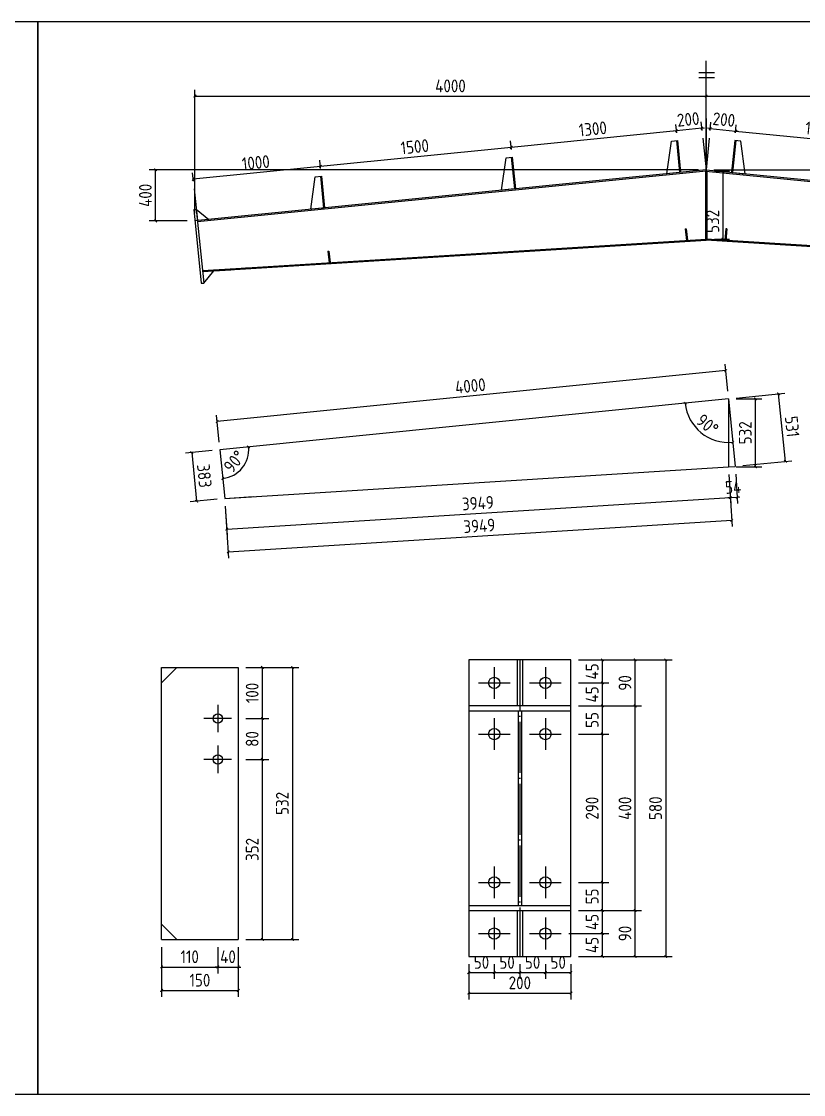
# Model space of a CAD drawing. Extents: x 810015 to 1451442, y -271755 to 145013.
# Drawn here: x 942151 to 972752, y -171646 to -129680 of the extents above; entities that cross this region are included whole.
import ezdxf

# ---------------------------------------------------------------- set-up
doc = ezdxf.new("R2010")
doc.units = 0
doc.header["$LTSCALE"] = 1000
doc.header["$MEASUREMENT"] = 0
doc.linetypes.add('DOTE', pattern=[2.42, 2, -0.2, 0.02, -0.2])
doc.styles.get("Standard").update_dxf_attribs({"font": 'gbenor.shx', "bigfont": 'gbcbig.shx'})
doc.dimstyles.get("Standard").update_dxf_attribs({"dimscale": 100, "dimtxt": 2.5, "dimasz": 1, "dimexe": 2.5, "dimexo": 3, "dimgap": 1.5, "dimtad": 1, "dimdec": 0, "dimzin": 0, "dimdsep": 46, "dimtxsty": 'Standard', "dimblk": 'ARCHTICK', "dimcen": 0.09, "dimadec": 0, "dimazin": 0, "dimtfac": 1, "dimtdec": 0, "dimtix": 1, "dimtmove": 2, "dimatfit": 3, "dimfxl": 1, "dimtolj": 1, "dimtzin": 0, "dimarcsym": 0})

# ---------------------------------------------------------------- blocks, each defined once
blk = doc.blocks.new('_ArchTick')
at = {"color": 0, "linetype": 'ByBlock', "const_width": 0.4}
blk.add_lwpolyline([(-0.5, -0.5), (0.5, 0.5)], dxfattribs=at)
blk = doc.blocks.new('*D894')
at = {"color": 0, "lineweight": -2}
for p, q in [((959651, -166548), (959651, -167127)), ((960651, -166548), (960651, -167127)), ((959651, -166877), (960651, -166877))]:
    blk.add_line(p, q, dxfattribs=at)
at = {"layer": 'Defpoints', "color": 0}
for p in [(959651, -166248), (960651, -166248), (960651, -166877)]:
    blk.add_point(p, dxfattribs=at)
at = {"color": 0, "lineweight": -2, "xscale": 100, "yscale": 100, "zscale": 100, "rotation": 180}
blk.add_blockref('_ArchTick', (959651, -166877), dxfattribs=at)
at = {"color": 0, "lineweight": -2, "xscale": 100, "yscale": 100, "zscale": 100}
blk.add_blockref('_ArchTick', (960651, -166877), dxfattribs=at)
at = {"color": 0, "insert": (960151, -166477), "char_height": 500, "attachment_point": 5}
blk.add_mtext('\\A1;50', dxfattribs=at)
blk = doc.blocks.new('*D895')
at = {"color": 0, "lineweight": -2}
for p, q in [((960651, -166548), (960651, -167127)), ((961651, -166548), (961651, -167127)), ((960651, -166877), (961651, -166877))]:
    blk.add_line(p, q, dxfattribs=at)
at = {"layer": 'Defpoints', "color": 0}
for p in [(960651, -166248), (961651, -166248), (961651, -166877)]:
    blk.add_point(p, dxfattribs=at)
at = {"color": 0, "lineweight": -2, "xscale": 100, "yscale": 100, "zscale": 100, "rotation": 180}
blk.add_blockref('_ArchTick', (960651, -166877), dxfattribs=at)
at = {"color": 0, "lineweight": -2, "xscale": 100, "yscale": 100, "zscale": 100}
blk.add_blockref('_ArchTick', (961651, -166877), dxfattribs=at)
at = {"color": 0, "insert": (961151, -166477), "char_height": 500, "attachment_point": 5}
blk.add_mtext('\\A1;50', dxfattribs=at)
blk = doc.blocks.new('*D896')
at = {"color": 0, "lineweight": -2}
for p, q in [((961651, -166548), (961651, -167127)), ((962651, -166548), (962651, -167127)), ((961651, -166877), (962651, -166877))]:
    blk.add_line(p, q, dxfattribs=at)
at = {"layer": 'Defpoints', "color": 0}
for p in [(961651, -166248), (962651, -166248), (962651, -166877)]:
    blk.add_point(p, dxfattribs=at)
at = {"color": 0, "lineweight": -2, "xscale": 100, "yscale": 100, "zscale": 100, "rotation": 180}
blk.add_blockref('_ArchTick', (961651, -166877), dxfattribs=at)
at = {"color": 0, "lineweight": -2, "xscale": 100, "yscale": 100, "zscale": 100}
blk.add_blockref('_ArchTick', (962651, -166877), dxfattribs=at)
at = {"color": 0, "insert": (962151, -166477), "char_height": 500, "attachment_point": 5}
blk.add_mtext('\\A1;50', dxfattribs=at)
blk = doc.blocks.new('*D897')
at = {"color": 0, "lineweight": -2}
for p, q in [((962651, -166548), (962651, -167127)), ((963651, -166548), (963651, -167127)), ((962651, -166877), (963651, -166877))]:
    blk.add_line(p, q, dxfattribs=at)
at = {"layer": 'Defpoints', "color": 0}
for p in [(962651, -166248), (963651, -166248), (963651, -166877)]:
    blk.add_point(p, dxfattribs=at)
at = {"color": 0, "lineweight": -2, "xscale": 100, "yscale": 100, "zscale": 100, "rotation": 180}
blk.add_blockref('_ArchTick', (962651, -166877), dxfattribs=at)
at = {"color": 0, "lineweight": -2, "xscale": 100, "yscale": 100, "zscale": 100}
blk.add_blockref('_ArchTick', (963651, -166877), dxfattribs=at)
at = {"color": 0, "insert": (963151, -166477), "char_height": 500, "attachment_point": 5}
blk.add_mtext('\\A1;50', dxfattribs=at)
blk = doc.blocks.new('*D238')
at = {"color": 0, "lineweight": -2}
for p, q in [((959651, -166548), (959651, -167927)), ((963651, -166548), (963651, -167927)), ((959651, -167677), (963651, -167677))]:
    blk.add_line(p, q, dxfattribs=at)
at = {"layer": 'Defpoints', "color": 0}
for p in [(959651, -166248), (963651, -166248), (963651, -167677)]:
    blk.add_point(p, dxfattribs=at)
at = {"color": 0, "lineweight": -2, "xscale": 100, "yscale": 100, "zscale": 100, "rotation": 180}
blk.add_blockref('_ArchTick', (959651, -167677), dxfattribs=at)
at = {"color": 0, "lineweight": -2, "xscale": 100, "yscale": 100, "zscale": 100}
blk.add_blockref('_ArchTick', (963651, -167677), dxfattribs=at)
at = {"color": 0, "insert": (961651, -167277), "char_height": 500, "attachment_point": 5}
blk.add_mtext('\\A1;200', dxfattribs=at)
blk = doc.blocks.new('*D898')
at = {"color": 0, "lineweight": -2}
for p, q in [((963951, -164448), (965129, -164448)), ((964879, -165348), (964879, -164448)), ((963571, -165348), (965129, -165348))]:
    blk.add_line(p, q, dxfattribs=at)
at = {"layer": 'Defpoints', "color": 0}
for p in [(963651, -164448), (964879, -164448), (963271, -165348)]:
    blk.add_point(p, dxfattribs=at)
at = {"color": 0, "lineweight": -2, "xscale": 100, "yscale": 100, "zscale": 100}
for p, rotation in [((964879, -164448), 90), ((964879, -165348), 270)]:
    blk.add_blockref('_ArchTick', p, dxfattribs=dict(at, rotation=rotation))
at = {"color": 0, "insert": (964479, -164898), "char_height": 500, "attachment_point": 5, "rotation": 90}
blk.add_mtext('\\A1;45', dxfattribs=at)
blk = doc.blocks.new('*D899')
at = {"color": 0, "lineweight": -2}
for p, q in [((963951, -163348), (965129, -163348)), ((964879, -164448), (964879, -163348)), ((963951, -164448), (965129, -164448))]:
    blk.add_line(p, q, dxfattribs=at)
at = {"layer": 'Defpoints', "color": 0}
for p in [(963651, -163348), (964879, -163348), (963651, -164448)]:
    blk.add_point(p, dxfattribs=at)
at = {"color": 0, "lineweight": -2, "xscale": 100, "yscale": 100, "zscale": 100}
for p, rotation in [((964879, -163348), 90), ((964879, -164448), 270)]:
    blk.add_blockref('_ArchTick', p, dxfattribs=dict(at, rotation=rotation))
at = {"color": 0, "insert": (964479, -163898), "char_height": 500, "attachment_point": 5, "rotation": 90}
blk.add_mtext('\\A1;55', dxfattribs=at)
blk = doc.blocks.new('*D239')
at = {"color": 0, "lineweight": -2}
for p, q in [((963951, -157548), (965129, -157548)), ((964879, -163348), (964879, -157548)), ((963951, -163348), (965129, -163348))]:
    blk.add_line(p, q, dxfattribs=at)
at = {"layer": 'Defpoints', "color": 0}
for p in [(963651, -157548), (964879, -157548), (963651, -163348)]:
    blk.add_point(p, dxfattribs=at)
at = {"color": 0, "lineweight": -2, "xscale": 100, "yscale": 100, "zscale": 100}
for p, rotation in [((964879, -157548), 90), ((964879, -163348), 270)]:
    blk.add_blockref('_ArchTick', p, dxfattribs=dict(at, rotation=rotation))
at = {"color": 0, "insert": (964479, -160448), "char_height": 500, "attachment_point": 5, "rotation": 90}
blk.add_mtext('\\A1;290', dxfattribs=at)
blk = doc.blocks.new('*D900')
at = {"color": 0, "lineweight": -2}
for p, q in [((963951, -156448), (965129, -156448)), ((964879, -157548), (964879, -156448)), ((963951, -157548), (965129, -157548))]:
    blk.add_line(p, q, dxfattribs=at)
at = {"layer": 'Defpoints', "color": 0}
for p in [(963651, -156448), (964879, -156448), (963651, -157548)]:
    blk.add_point(p, dxfattribs=at)
at = {"color": 0, "lineweight": -2, "xscale": 100, "yscale": 100, "zscale": 100}
for p, rotation in [((964879, -156448), 90), ((964879, -157548), 270)]:
    blk.add_blockref('_ArchTick', p, dxfattribs=dict(at, rotation=rotation))
at = {"color": 0, "insert": (964479, -156998), "char_height": 500, "attachment_point": 5, "rotation": 90}
blk.add_mtext('\\A1;55', dxfattribs=at)
blk = doc.blocks.new('*D901')
at = {"color": 0, "lineweight": -2}
for p, q in [((963951, -155548), (965129, -155548)), ((964879, -156448), (964879, -155548)), ((963951, -156448), (965129, -156448))]:
    blk.add_line(p, q, dxfattribs=at)
at = {"layer": 'Defpoints', "color": 0}
for p in [(963651, -155548), (964879, -155548), (963651, -156448)]:
    blk.add_point(p, dxfattribs=at)
at = {"color": 0, "lineweight": -2, "xscale": 100, "yscale": 100, "zscale": 100}
for p, rotation in [((964879, -155548), 90), ((964879, -156448), 270)]:
    blk.add_blockref('_ArchTick', p, dxfattribs=dict(at, rotation=rotation))
at = {"color": 0, "insert": (964479, -155998), "char_height": 500, "attachment_point": 5, "rotation": 90}
blk.add_mtext('\\A1;45', dxfattribs=at)
blk = doc.blocks.new('*D902')
at = {"color": 0, "lineweight": -2}
for p, q in [((963951, -154648), (965129, -154648)), ((964879, -155548), (964879, -154648)), ((963951, -155548), (965129, -155548))]:
    blk.add_line(p, q, dxfattribs=at)
at = {"layer": 'Defpoints', "color": 0}
for p in [(963651, -154648), (964879, -154648), (963651, -155548)]:
    blk.add_point(p, dxfattribs=at)
at = {"color": 0, "lineweight": -2, "xscale": 100, "yscale": 100, "zscale": 100}
for p, rotation in [((964879, -154648), 90), ((964879, -155548), 270)]:
    blk.add_blockref('_ArchTick', p, dxfattribs=dict(at, rotation=rotation))
at = {"color": 0, "insert": (964479, -155098), "char_height": 500, "attachment_point": 5, "rotation": 90}
blk.add_mtext('\\A1;45', dxfattribs=at)
blk = doc.blocks.new('*D240')
at = {"color": 0, "lineweight": -2}
for p, q in [((963571, -165348), (965129, -165348)), ((964879, -166248), (964879, -165348)), ((963951, -166248), (965129, -166248))]:
    blk.add_line(p, q, dxfattribs=at)
at = {"layer": 'Defpoints', "color": 0}
for p in [(963271, -165348), (964879, -165348), (963651, -166248)]:
    blk.add_point(p, dxfattribs=at)
at = {"color": 0, "lineweight": -2, "xscale": 100, "yscale": 100, "zscale": 100}
for p, rotation in [((964879, -165348), 90), ((964879, -166248), 270)]:
    blk.add_blockref('_ArchTick', p, dxfattribs=dict(at, rotation=rotation))
at = {"color": 0, "insert": (964479, -165798), "char_height": 500, "attachment_point": 5, "rotation": 90}
blk.add_mtext('\\A1;45', dxfattribs=at)
blk = doc.blocks.new('*D241')
at = {"color": 0, "lineweight": -2}
for p, q in [((963951, -164448), (966415, -164448)), ((966165, -166248), (966165, -164448)), ((963951, -166248), (966415, -166248))]:
    blk.add_line(p, q, dxfattribs=at)
at = {"layer": 'Defpoints', "color": 0}
for p in [(963651, -164448), (966165, -164448), (963651, -166248)]:
    blk.add_point(p, dxfattribs=at)
at = {"color": 0, "lineweight": -2, "xscale": 100, "yscale": 100, "zscale": 100}
for p, rotation in [((966165, -164448), 90), ((966165, -166248), 270)]:
    blk.add_blockref('_ArchTick', p, dxfattribs=dict(at, rotation=rotation))
at = {"color": 0, "insert": (965765, -165348), "char_height": 500, "attachment_point": 5, "rotation": 90}
blk.add_mtext('\\A1;90', dxfattribs=at)
blk = doc.blocks.new('*D242')
at = {"color": 0, "lineweight": -2}
for p, q in [((963951, -156448), (966415, -156448)), ((966165, -164448), (966165, -156448)), ((963951, -164448), (966415, -164448))]:
    blk.add_line(p, q, dxfattribs=at)
at = {"layer": 'Defpoints', "color": 0}
for p in [(963651, -156448), (966165, -156448), (963651, -164448)]:
    blk.add_point(p, dxfattribs=at)
at = {"color": 0, "lineweight": -2, "xscale": 100, "yscale": 100, "zscale": 100}
for p, rotation in [((966165, -156448), 90), ((966165, -164448), 270)]:
    blk.add_blockref('_ArchTick', p, dxfattribs=dict(at, rotation=rotation))
at = {"color": 0, "insert": (965765, -160448), "char_height": 500, "attachment_point": 5, "rotation": 90}
blk.add_mtext('\\A1;400', dxfattribs=at)
blk = doc.blocks.new('*D243')
at = {"color": 0, "lineweight": -2}
for p, q in [((963951, -154648), (966415, -154648)), ((966165, -156448), (966165, -154648)), ((963951, -156448), (966415, -156448))]:
    blk.add_line(p, q, dxfattribs=at)
at = {"layer": 'Defpoints', "color": 0}
for p in [(963651, -154648), (966165, -154648), (963651, -156448)]:
    blk.add_point(p, dxfattribs=at)
at = {"color": 0, "lineweight": -2, "xscale": 100, "yscale": 100, "zscale": 100}
for p, rotation in [((966165, -154648), 90), ((966165, -156448), 270)]:
    blk.add_blockref('_ArchTick', p, dxfattribs=dict(at, rotation=rotation))
at = {"color": 0, "insert": (965765, -155548), "char_height": 500, "attachment_point": 5, "rotation": 90}
blk.add_mtext('\\A1;90', dxfattribs=at)
blk = doc.blocks.new('*D903')
at = {"color": 0, "lineweight": -2}
for p, q in [((969787, -144139), (969682, -143087)), ((969707, -143335), (949805, -145326)), ((949886, -146129), (949781, -145077))]:
    blk.add_line(p, q, dxfattribs=at)
at = {"layer": 'Defpoints', "color": 0}
for p in [(969817, -144438), (949805, -145326), (949916, -146428)]:
    blk.add_point(p, dxfattribs=at)
at = {"color": 0, "lineweight": -2, "xscale": 100, "yscale": 100, "zscale": 100}
for p, rotation in [((969707, -143335), 5.710593137499912), ((949805, -145326), 185.7105931375)]:
    blk.add_blockref('_ArchTick', p, dxfattribs=dict(at, rotation=rotation))
at = {"color": 0, "insert": (959716, -143932), "char_height": 500, "attachment_point": 5, "rotation": 5.7106}
blk.add_mtext('\\A1;4000', dxfattribs=at)
blk = doc.blocks.new('*D904')
at = {"color": 0, "lineweight": -2}
for p, q in [((970115, -144408), (972026, -144217)), ((972041, -146885), (971777, -144242)), ((970380, -147051), (972290, -146860))]:
    blk.add_line(p, q, dxfattribs=at)
at = {"layer": 'Defpoints', "color": 0}
for p in [(971777, -144242), (969817, -144438), (970081, -147081)]:
    blk.add_point(p, dxfattribs=at)
at = {"color": 0, "lineweight": -2, "xscale": 100, "yscale": 100, "zscale": 100}
for p, rotation in [((971777, -144242), 95.71059313750193), ((972041, -146885), 275.7105931375019)]:
    blk.add_blockref('_ArchTick', p, dxfattribs=dict(at, rotation=rotation))
at = {"color": 0, "insert": (972307, -145523), "char_height": 500, "attachment_point": 5, "rotation": 275.7106}
blk.add_mtext('\\A1;531', dxfattribs=at)
blk = doc.blocks.new('*D905')
at = {"color": 0, "lineweight": -2}
for p, q in [((949617, -146458), (948565, -146563)), ((948814, -146538), (949005, -148442)), ((949808, -148362), (948756, -148467))]:
    blk.add_line(p, q, dxfattribs=at)
at = {"layer": 'Defpoints', "color": 0}
for p in [(949916, -146428), (949005, -148442), (950106, -148332)]:
    blk.add_point(p, dxfattribs=at)
at = {"color": 0, "lineweight": -2, "xscale": 100, "yscale": 100, "zscale": 100}
for p, rotation in [((948814, -146538), 95.7105931375017), ((949005, -148442), 275.7105931375017)]:
    blk.add_blockref('_ArchTick', p, dxfattribs=dict(at, rotation=rotation))
at = {"color": 0, "insert": (949307, -147450), "char_height": 500, "attachment_point": 5, "rotation": 275.7106}
blk.add_mtext('\\A1;383', dxfattribs=at)
blk = doc.blocks.new('*D906')
at = {"color": 0, "lineweight": -2}
for p, q in [((969831, -147397), (969958, -149437)), ((950125, -148631), (950253, -150671)), ((950237, -150422), (969943, -149187))]:
    blk.add_line(p, q, dxfattribs=at)
at = {"layer": 'Defpoints', "color": 0}
for p in [(969812, -147098), (950106, -148332), (969943, -149187)]:
    blk.add_point(p, dxfattribs=at)
at = {"color": 0, "lineweight": -2, "xscale": 100, "yscale": 100, "zscale": 100}
for p, rotation in [((969943, -149187), 3.583652253358069), ((950237, -150422), 183.583652253358)]:
    blk.add_blockref('_ArchTick', p, dxfattribs=dict(at, rotation=rotation))
at = {"color": 0, "insert": (960065, -149405), "char_height": 500, "attachment_point": 5, "rotation": 3.5837}
blk.add_mtext('\\A1;3949', dxfattribs=at)
blk = doc.blocks.new('*D907')
at = {"color": 0, "lineweight": -2}
for p, q in [((969831, -147397), (969903, -148548)), ((950181, -149533), (969887, -148299)), ((950125, -148631), (950197, -149783))]:
    blk.add_line(p, q, dxfattribs=at)
at = {"layer": 'Defpoints', "color": 0}
for p in [(969812, -147098), (950106, -148332), (969887, -148299)]:
    blk.add_point(p, dxfattribs=at)
at = {"color": 0, "lineweight": -2, "xscale": 100, "yscale": 100, "zscale": 100}
for p, rotation in [((969887, -148299), 3.583652253358081), ((950181, -149533), 183.583652253358)]:
    blk.add_blockref('_ArchTick', p, dxfattribs=dict(at, rotation=rotation))
at = {"color": 0, "insert": (960009, -148517), "char_height": 500, "attachment_point": 5, "rotation": 3.5837}
blk.add_mtext('\\A1;3949', dxfattribs=at)
blk = doc.blocks.new('*D908')
at = {"color": 0, "lineweight": -2}
for p, q in [((969831, -147397), (969903, -148548)), ((970100, -147380), (970172, -148532)), ((969887, -148299), (969787, -148305)), ((969887, -148299), (970156, -148282)), ((970156, -148282), (970256, -148276))]:
    blk.add_line(p, q, dxfattribs=at)
at = {"layer": 'Defpoints', "color": 0}
for p in [(969812, -147098), (970081, -147081), (970156, -148282)]:
    blk.add_point(p, dxfattribs=at)
at = {"color": 0, "lineweight": -2, "xscale": 100, "yscale": 100, "zscale": 100}
for p, rotation in [((969887, -148299), 3.583652253452581), ((970156, -148282), 183.5836522534526)]:
    blk.add_blockref('_ArchTick', p, dxfattribs=dict(at, rotation=rotation))
at = {"color": 0, "insert": (969997, -147891), "char_height": 500, "attachment_point": 5, "rotation": 3.5837}
blk.add_mtext('\\A1;54', dxfattribs=at)
blk = doc.blocks.new('*D909')
at = {"color": 0, "lineweight": -2}
blk.add_arc((949916, -146428), 1128, 275.7106, 5.7106, dxfattribs=at)
at = {"layer": 'Defpoints', "color": 0}
for p in [(969817, -144438), (949916, -146428), (949916, -146428), (950574, -147343), (950106, -148332)]:
    blk.add_point(p, dxfattribs=at)
at = {"color": 0, "lineweight": -2, "xscale": 100, "yscale": 100, "zscale": 100}
for p, rotation in [((951038, -146316), 95.7105931375004), ((950028, -147550), 185.7105931375009)]:
    blk.add_blockref('_ArchTick', p, dxfattribs=dict(at, rotation=rotation))
at = {"color": 0, "insert": (950479, -146888), "char_height": 500, "attachment_point": 5, "rotation": 50.7106}
blk.add_mtext('\\A1;90°', dxfattribs=at)
blk = doc.blocks.new('*D910')
at = {"color": 0, "lineweight": -2}
blk.add_arc((969817, -144438), 1704, 185.7106, 275.7106, dxfattribs=at)
at = {"layer": 'Defpoints', "color": 0}
for p in [(969817, -144438), (969817, -144438), (968433, -145432), (949916, -146428), (970081, -147081)]:
    blk.add_point(p, dxfattribs=at)
at = {"color": 0, "lineweight": -2, "xscale": 100, "yscale": 100, "zscale": 100}
for p, rotation in [((968121, -144607), 95.7105931374998), ((969986, -146133), 5.710593137501832)]:
    blk.add_blockref('_ArchTick', p, dxfattribs=dict(at, rotation=rotation))
at = {"color": 0, "insert": (968991, -145447), "char_height": 500, "attachment_point": 5, "rotation": 320.7106}
blk.add_mtext('\\A1;90°', dxfattribs=at)
blk = doc.blocks.new('*D911')
at = {"color": 0, "lineweight": -2}
for p, q in [((967789, -134039), (967756, -133707)), ((968776, -133856), (967781, -133956)), ((968784, -133939), (968751, -133607)), ((968776, -133856), (968875, -133846)), ((967781, -133956), (967681, -133966))]:
    blk.add_line(p, q, dxfattribs=at)
at = {"layer": 'Defpoints', "color": 0}
for p in [(967781, -133956), (968814, -134238), (967819, -134337)]:
    blk.add_point(p, dxfattribs=at)
at = {"color": 0, "lineweight": -2, "xscale": 100, "yscale": 100, "zscale": 100}
for p, rotation in [((968776, -133856), 185.7105931375106), ((967781, -133956), 5.710593137510574)]:
    blk.add_blockref('_ArchTick', p, dxfattribs=dict(at, rotation=rotation))
at = {"color": 0, "insert": (968239, -133508), "char_height": 500, "attachment_point": 5, "rotation": 5.7106}
blk.add_mtext('\\A1;200', dxfattribs=at)
blk = doc.blocks.new('*D912')
at = {"color": 0, "lineweight": -2}
for p, q in [((967789, -134039), (967756, -133707)), ((967781, -133956), (961313, -134603)), ((961322, -134686), (961288, -134354))]:
    blk.add_line(p, q, dxfattribs=at)
at = {"layer": 'Defpoints', "color": 0}
for p in [(961313, -134603), (967819, -134337), (961351, -134984)]:
    blk.add_point(p, dxfattribs=at)
at = {"color": 0, "lineweight": -2, "xscale": 100, "yscale": 100, "zscale": 100}
for p, rotation in [((967781, -133956), 5.710593136846676), ((961313, -134603), 185.7105931368467)]:
    blk.add_blockref('_ArchTick', p, dxfattribs=dict(at, rotation=rotation))
at = {"color": 0, "insert": (964507, -133881), "char_height": 500, "attachment_point": 5, "rotation": 5.7106}
blk.add_mtext('\\A1;1300', dxfattribs=at)
blk = doc.blocks.new('*D913')
at = {"color": 0, "lineweight": -2}
for p, q in [((969100, -133866), (969000, -133856)), ((969093, -133939), (969125, -133618)), ((969100, -133866), (970095, -133966)), ((970088, -134039), (970120, -133717)), ((970095, -133966), (970194, -133976))]:
    blk.add_line(p, q, dxfattribs=at)
at = {"layer": 'Defpoints', "color": 0}
for p in [(969063, -134238), (970095, -133966), (970058, -134337)]:
    blk.add_point(p, dxfattribs=at)
at = {"color": 0, "lineweight": -2, "xscale": 100, "yscale": 100, "zscale": 100}
for p, rotation in [((969100, -133866), 354.2894068624911), ((970095, -133966), 174.2894068624911)]:
    blk.add_blockref('_ArchTick', p, dxfattribs=dict(at, rotation=rotation))
at = {"color": 0, "insert": (969637, -133518), "char_height": 500, "attachment_point": 5, "rotation": 354.2894}
blk.add_mtext('\\A1;200', dxfattribs=at)
blk = doc.blocks.new('*D914')
at = {"color": 0, "lineweight": -2}
for p, q in [((970088, -134039), (970120, -133717)), ((970095, -133966), (976563, -134613)), ((976555, -134686), (976587, -134364))]:
    blk.add_line(p, q, dxfattribs=at)
at = {"layer": 'Defpoints', "color": 0}
for p in [(970058, -134337), (976563, -134613), (976525, -134984)]:
    blk.add_point(p, dxfattribs=at)
at = {"color": 0, "lineweight": -2, "xscale": 100, "yscale": 100, "zscale": 100}
for p, rotation in [((970095, -133966), 174.2894068631533), ((976563, -134613), 354.2894068631533)]:
    blk.add_blockref('_ArchTick', p, dxfattribs=dict(at, rotation=rotation))
at = {"color": 0, "insert": (973369, -133891), "char_height": 500, "attachment_point": 5, "rotation": 354.2894}
blk.add_mtext('\\A1;1300', dxfattribs=at)
blk = doc.blocks.new('*D915')
at = {"color": 0, "lineweight": -2}
for p, q in [((969263, -135533), (969851, -135533)), ((969601, -138192), (969601, -135533)), ((969263, -138192), (969851, -138192))]:
    blk.add_line(p, q, dxfattribs=at)
at = {"layer": 'Defpoints', "color": 0}
for p in [(968963, -135533), (969601, -135533), (968963, -138192)]:
    blk.add_point(p, dxfattribs=at)
at = {"color": 0, "lineweight": -2, "xscale": 100, "yscale": 100, "zscale": 100}
for p, rotation in [((969601, -135533), 90), ((969601, -138192), 270)]:
    blk.add_blockref('_ArchTick', p, dxfattribs=dict(at, rotation=rotation))
at = {"color": 0, "insert": (969201, -137499), "char_height": 500, "attachment_point": 5, "rotation": 90}
blk.add_mtext('\\A1;532', dxfattribs=at)
blk = doc.blocks.new('*D916')
at = {"color": 0, "lineweight": -2}
for p, q in [((948938, -137180), (948938, -132350)), ((948938, -132600), (968938, -132600)), ((968938, -136154), (968938, -132350))]:
    blk.add_line(p, q, dxfattribs=at)
at = {"layer": 'Defpoints', "color": 0}
for p in [(968938, -132600), (968938, -136454), (948938, -137480)]:
    blk.add_point(p, dxfattribs=at)
at = {"color": 0, "lineweight": -2, "xscale": 100, "yscale": 100, "zscale": 100, "rotation": 180}
blk.add_blockref('_ArchTick', (948938, -132600), dxfattribs=at)
at = {"color": 0, "lineweight": -2, "xscale": 100, "yscale": 100, "zscale": 100}
blk.add_blockref('_ArchTick', (968938, -132600), dxfattribs=at)
at = {"color": 0, "insert": (958938, -132200), "char_height": 500, "attachment_point": 5}
blk.add_mtext('\\A1;4000', dxfattribs=at)
blk = doc.blocks.new('*D917')
at = {"color": 0, "lineweight": -2}
for p, q in [((968938, -136154), (968938, -132350)), ((968938, -132600), (988939, -132600)), ((988939, -137181), (988939, -132350))]:
    blk.add_line(p, q, dxfattribs=at)
at = {"layer": 'Defpoints', "color": 0}
for p in [(988939, -132600), (968938, -136454), (988939, -137481)]:
    blk.add_point(p, dxfattribs=at)
at = {"color": 0, "lineweight": -2, "xscale": 100, "yscale": 100, "zscale": 100, "rotation": 180}
blk.add_blockref('_ArchTick', (968938, -132600), dxfattribs=at)
at = {"color": 0, "lineweight": -2, "xscale": 100, "yscale": 100, "zscale": 100}
blk.add_blockref('_ArchTick', (988939, -132600), dxfattribs=at)
at = {"color": 0, "insert": (978939, -132200), "char_height": 500, "attachment_point": 5}
blk.add_mtext('\\A1;4000', dxfattribs=at)
blk = doc.blocks.new('*D244')
at = {"color": 0, "lineweight": -2}
for p, q in [((968638, -135480), (947148, -135480)), ((947398, -137480), (947398, -135480)), ((948638, -137480), (947148, -137480))]:
    blk.add_line(p, q, dxfattribs=at)
at = {"layer": 'Defpoints', "color": 0}
for p in [(947398, -135480), (968938, -135480), (948938, -137480)]:
    blk.add_point(p, dxfattribs=at)
at = {"color": 0, "lineweight": -2, "xscale": 100, "yscale": 100, "zscale": 100}
for p, rotation in [((947398, -135480), 90), ((947398, -137480), 270)]:
    blk.add_blockref('_ArchTick', p, dxfattribs=dict(at, rotation=rotation))
at = {"color": 0, "insert": (946998, -136480), "char_height": 500, "attachment_point": 5, "rotation": 90}
blk.add_mtext('\\A1;400', dxfattribs=at)
blk = doc.blocks.new('*D245')
at = {"color": 0, "lineweight": -2}
for p, q in [((969238, -135480), (990729, -135480)), ((990479, -137480), (990479, -135480)), ((989238, -137480), (990729, -137480))]:
    blk.add_line(p, q, dxfattribs=at)
at = {"layer": 'Defpoints', "color": 0}
for p in [(968938, -135480), (990479, -135480), (988938, -137480)]:
    blk.add_point(p, dxfattribs=at)
at = {"color": 0, "lineweight": -2, "xscale": 100, "yscale": 100, "zscale": 100}
for p, rotation in [((990479, -135480), 90), ((990479, -137480), 270)]:
    blk.add_blockref('_ArchTick', p, dxfattribs=dict(at, rotation=rotation))
at = {"color": 0, "insert": (990079, -136480), "char_height": 500, "attachment_point": 5, "rotation": 90}
blk.add_mtext('\\A1;400', dxfattribs=at)
blk = doc.blocks.new('*D918')
at = {"color": 0, "lineweight": -2}
for p, q in [((947633, -165881), (947633, -166908)), ((949833, -165881), (949833, -166908)), ((947633, -166658), (949833, -166658))]:
    blk.add_line(p, q, dxfattribs=at)
at = {"layer": 'Defpoints', "color": 0}
for p in [(947633, -165581), (949833, -165581), (949833, -166658)]:
    blk.add_point(p, dxfattribs=at)
at = {"color": 0, "lineweight": -2, "xscale": 100, "yscale": 100, "zscale": 100, "rotation": 180}
blk.add_blockref('_ArchTick', (947633, -166658), dxfattribs=at)
at = {"color": 0, "lineweight": -2, "xscale": 100, "yscale": 100, "zscale": 100}
blk.add_blockref('_ArchTick', (949833, -166658), dxfattribs=at)
at = {"color": 0, "insert": (948733, -166258), "char_height": 500, "attachment_point": 5}
blk.add_mtext('\\A1;110', dxfattribs=at)
blk = doc.blocks.new('*D919')
at = {"color": 0, "lineweight": -2}
for p, q in [((949833, -165881), (949833, -166908)), ((950633, -165881), (950633, -166908)), ((949833, -166658), (949733, -166658)), ((949833, -166658), (950633, -166658)), ((950633, -166658), (950733, -166658))]:
    blk.add_line(p, q, dxfattribs=at)
at = {"layer": 'Defpoints', "color": 0}
for p in [(949833, -165581), (950633, -165581), (950633, -166658)]:
    blk.add_point(p, dxfattribs=at)
at = {"color": 0, "lineweight": -2, "xscale": 100, "yscale": 100, "zscale": 100}
blk.add_blockref('_ArchTick', (949833, -166658), dxfattribs=at)
at = {"color": 0, "lineweight": -2, "xscale": 100, "yscale": 100, "zscale": 100, "rotation": 180}
blk.add_blockref('_ArchTick', (950633, -166658), dxfattribs=at)
at = {"color": 0, "insert": (950233, -166258), "char_height": 500, "attachment_point": 5}
blk.add_mtext('\\A1;40', dxfattribs=at)
blk = doc.blocks.new('*D246')
at = {"color": 0, "lineweight": -2}
for p, q in [((947633, -165881), (947633, -167824)), ((950633, -165881), (950633, -167824)), ((947633, -167574), (950633, -167574))]:
    blk.add_line(p, q, dxfattribs=at)
at = {"layer": 'Defpoints', "color": 0}
for p in [(947633, -165581), (950633, -165581), (950633, -167574)]:
    blk.add_point(p, dxfattribs=at)
at = {"color": 0, "lineweight": -2, "xscale": 100, "yscale": 100, "zscale": 100, "rotation": 180}
blk.add_blockref('_ArchTick', (947633, -167574), dxfattribs=at)
at = {"color": 0, "lineweight": -2, "xscale": 100, "yscale": 100, "zscale": 100}
blk.add_blockref('_ArchTick', (950633, -167574), dxfattribs=at)
at = {"color": 0, "insert": (949133, -167174), "char_height": 500, "attachment_point": 5}
blk.add_mtext('\\A1;150', dxfattribs=at)
blk = doc.blocks.new('*D247')
at = {"color": 0, "lineweight": -2}
for p, q in [((950933, -158541), (951828, -158541)), ((951578, -165581), (951578, -158541)), ((950933, -165581), (951828, -165581))]:
    blk.add_line(p, q, dxfattribs=at)
at = {"layer": 'Defpoints', "color": 0}
for p in [(950633, -158541), (951578, -158541), (950633, -165581)]:
    blk.add_point(p, dxfattribs=at)
at = {"color": 0, "lineweight": -2, "xscale": 100, "yscale": 100, "zscale": 100}
for p, rotation in [((951578, -158541), 90), ((951578, -165581), 270)]:
    blk.add_blockref('_ArchTick', p, dxfattribs=dict(at, rotation=rotation))
at = {"color": 0, "insert": (951178, -162061), "char_height": 500, "attachment_point": 5, "rotation": 90}
blk.add_mtext('\\A1;352', dxfattribs=at)
blk = doc.blocks.new('*D248')
at = {"color": 0, "lineweight": -2}
for p, q in [((950933, -156941), (951828, -156941)), ((951578, -158541), (951578, -156941)), ((950933, -158541), (951828, -158541))]:
    blk.add_line(p, q, dxfattribs=at)
at = {"layer": 'Defpoints', "color": 0}
for p in [(950633, -156941), (951578, -156941), (950633, -158541)]:
    blk.add_point(p, dxfattribs=at)
at = {"color": 0, "lineweight": -2, "xscale": 100, "yscale": 100, "zscale": 100}
for p, rotation in [((951578, -156941), 90), ((951578, -158541), 270)]:
    blk.add_blockref('_ArchTick', p, dxfattribs=dict(at, rotation=rotation))
at = {"color": 0, "insert": (951178, -157741), "char_height": 500, "attachment_point": 5, "rotation": 90}
blk.add_mtext('\\A1;80', dxfattribs=at)
blk = doc.blocks.new('*D920')
at = {"color": 0, "lineweight": -2}
for p, q in [((950933, -154941), (951828, -154941)), ((951578, -156941), (951578, -154941)), ((950933, -156941), (951828, -156941))]:
    blk.add_line(p, q, dxfattribs=at)
at = {"layer": 'Defpoints', "color": 0}
for p in [(950633, -154941), (951578, -154941), (950633, -156941)]:
    blk.add_point(p, dxfattribs=at)
at = {"color": 0, "lineweight": -2, "xscale": 100, "yscale": 100, "zscale": 100}
for p, rotation in [((951578, -154941), 90), ((951578, -156941), 270)]:
    blk.add_blockref('_ArchTick', p, dxfattribs=dict(at, rotation=rotation))
at = {"color": 0, "insert": (951178, -155941), "char_height": 500, "attachment_point": 5, "rotation": 90}
blk.add_mtext('\\A1;100', dxfattribs=at)
blk = doc.blocks.new('*D249')
at = {"color": 0, "lineweight": -2}
for p, q in [((950933, -154941), (953006, -154941)), ((952756, -154941), (952756, -165581)), ((950933, -165581), (953006, -165581))]:
    blk.add_line(p, q, dxfattribs=at)
at = {"layer": 'Defpoints', "color": 0}
for p in [(950633, -154941), (950633, -165581), (952756, -165581)]:
    blk.add_point(p, dxfattribs=at)
at = {"color": 0, "lineweight": -2, "xscale": 100, "yscale": 100, "zscale": 100}
for p, rotation in [((952756, -154941), 90), ((952756, -165581), 270)]:
    blk.add_blockref('_ArchTick', p, dxfattribs=dict(at, rotation=rotation))
at = {"color": 0, "insert": (952356, -160261), "char_height": 500, "attachment_point": 5, "rotation": 90}
blk.add_mtext('\\A1;532', dxfattribs=at)
blk = doc.blocks.new('*D921')
at = {"color": 0, "lineweight": -2}
for p, q in [((970112, -144438), (971122, -144438)), ((970872, -147098), (970872, -144438)), ((970112, -147098), (971122, -147098))]:
    blk.add_line(p, q, dxfattribs=at)
at = {"layer": 'Defpoints', "color": 0}
for p in [(969812, -144438), (970872, -144438), (969812, -147098)]:
    blk.add_point(p, dxfattribs=at)
at = {"color": 0, "lineweight": -2, "xscale": 100, "yscale": 100, "zscale": 100}
for p, rotation in [((970872, -144438), 90), ((970872, -147098), 270)]:
    blk.add_blockref('_ArchTick', p, dxfattribs=dict(at, rotation=rotation))
at = {"color": 0, "insert": (970472, -145768), "char_height": 500, "attachment_point": 5, "rotation": 90}
blk.add_mtext('\\A1;532', dxfattribs=at)
blk = doc.blocks.new('*D1189')
at = {"color": 0, "lineweight": -2}
for p, q in [((961311, -134605), (953848, -135351)), ((961319, -134686), (961286, -134356)), ((953856, -135432), (953823, -135103))]:
    blk.add_line(p, q, dxfattribs=at)
at = {"layer": 'Defpoints', "color": 0}
for p in [(961349, -134984), (953848, -135351), (953886, -135730)]:
    blk.add_point(p, dxfattribs=at)
at = {"color": 0, "lineweight": -2, "xscale": 100, "yscale": 100, "zscale": 100}
for p, rotation in [((961311, -134605), 5.710593137505508), ((953848, -135351), 185.7105931375055)]:
    blk.add_blockref('_ArchTick', p, dxfattribs=dict(at, rotation=rotation))
at = {"color": 0, "insert": (957540, -134580), "char_height": 500, "attachment_point": 5, "rotation": 5.7106}
blk.add_mtext('\\A1;1500', dxfattribs=at)
blk = doc.blocks.new('*D1191')
at = {"color": 0, "lineweight": -2}
for p, q in [((953856, -135432), (953823, -135102)), ((953848, -135351), (948873, -135848)), ((948881, -135929), (948848, -135599))]:
    blk.add_line(p, q, dxfattribs=at)
at = {"layer": 'Defpoints', "color": 0}
for p in [(948873, -135848), (953886, -135730), (948911, -136228)]:
    blk.add_point(p, dxfattribs=at)
at = {"color": 0, "lineweight": -2, "xscale": 100, "yscale": 100, "zscale": 100}
for p, rotation in [((953848, -135351), 5.710593137505508), ((948873, -135848), 185.7105931375055)]:
    blk.add_blockref('_ArchTick', p, dxfattribs=dict(at, rotation=rotation))
at = {"color": 0, "insert": (951321, -135201), "char_height": 500, "attachment_point": 5, "rotation": 5.7106}
blk.add_mtext('\\A1;1000', dxfattribs=at)
blk = doc.blocks.new('*D395')
at = {"color": 0, "lineweight": -2}
for p, q in [((963951, -154648), (967611, -154648)), ((967361, -154648), (967361, -166248)), ((963951, -166248), (967611, -166248))]:
    blk.add_line(p, q, dxfattribs=at)
at = {"layer": 'Defpoints', "color": 0}
for p in [(963651, -154648), (963651, -166248), (967361, -166248)]:
    blk.add_point(p, dxfattribs=at)
at = {"color": 0, "lineweight": -2, "xscale": 100, "yscale": 100, "zscale": 100}
for p, rotation in [((967361, -154648), 90), ((967361, -166248), 270)]:
    blk.add_blockref('_ArchTick', p, dxfattribs=dict(at, rotation=rotation))
at = {"color": 0, "insert": (966961, -160448), "char_height": 500, "attachment_point": 5, "rotation": 90}
blk.add_mtext('\\A1;580', dxfattribs=at)

msp = doc.modelspace()

# ---------------------------------------------------------------- linework, layer by layer
for p, q in [((968938.4, -135480.5), (968938.4, -131225.4)), ((968654.8, -131670.4), (969264.9, -131670.4)), ((968654.8, -131870.4), (969264.9, -131870.4)), ((968938.4, -135480.5), (948937.7, -137480.6)), ((968943.4, -135530.2), (949042.2, -137520.4)), ((968933.4, -135530.2), (988834.6, -137520.4)), ((968938.4, -135480.5), (988939.1, -137480.6)), ((961448.9, -135959.4), (961475.6, -136226.8)), ((953983.6, -136705.5), (954010.3, -136972.9)), ((948938.4, -137480.5), (948937.7, -137480.6)), ((949236.6, -139464.4), (968938.4, -138230.5)), ((950963.4, -139316.2), (968938.4, -138190.4)), ((987048.3, -139364.7), (968938.4, -138230.5)), ((987023.6, -139323.1), (968940.9, -138190.6)), ((949232.6, -139424.6), (950963.4, -139316.2)), ((950923.4, -139318.7), (950953.4, -139316.8)), ((950923.4, -139318.7), (950953.4, -139316.8)), ((949236.6, -139464.4), (950339.6, -139395.3)), ((969816.9, -144437.6), (949915.6, -146427.7)), ((950106.1, -148331.9), (969811.9, -147097.8)), ((950106.1, -148331.9), (951210.5, -148262.7)), ((949832.9, -156400.5), (949832.9, -157480.5)), ((950372.9, -156940.5), (949292.9, -156940.5)), ((949832.9, -158000.5), (949832.9, -159080.5)), ((950372.9, -158540.5), (949292.9, -158540.5))]:
    msp.add_line(p, q)
at = {"color": 1}
for p, q in [((968938.4, -133480.5), (968938.4, -138230.5)), ((969811.9, -144438.1), (969811.9, -147097.8)), ((969816.9, -144437.6), (970081.2, -147080.9)), ((969811.9, -147097.8), (970081.2, -147080.9))]:
    msp.add_line(p, q, dxfattribs=at)
at = {"color": 2}
for p, q in [((968814.2, -134237.9), (968938.4, -135480.5)), ((969062.7, -134237.9), (968938.4, -135480.5)), ((967406, -135633.7), (967580.3, -134361.3)), ((967580.3, -134361.3), (967819.1, -134337.4)), ((967779.3, -134341.4), (967903.6, -135584)), ((967819.1, -134337.4), (967943.4, -135580)), ((970057.7, -134337.4), (969933.4, -135580)), ((970097.5, -134341.4), (969973.2, -135584)), ((970296.5, -134361.3), (970057.7, -134337.4)), ((970470.8, -135633.7), (970296.5, -134361.3)), ((960938.3, -136280.5), (961112.6, -135008.1)), ((961112.6, -135008.1), (961351.4, -134984.2)), ((961311.6, -134988.2), (961435.8, -136230.8)), ((961351.4, -134984.2), (961475.6, -136226.8)), ((968913.4, -135533.2), (968913.4, -138192)), ((968938.4, -135480.5), (968938.4, -138230.5)), ((968963.4, -135533.2), (968963.4, -138192)), ((953473, -137026.6), (953647.3, -135754.2)), ((953647.3, -135754.2), (953886.1, -135730.3)), ((953846.3, -135734.3), (953970.5, -136976.9)), ((953886.1, -135730.3), (954010.3, -136972.9)), ((953886.1, -135730.3), (954010.3, -136972.9)), ((967903.6, -135584), (967406, -135633.7)), ((969973.2, -135584), (970470.8, -135633.7)), ((948910.9, -136227.9), (949035.2, -137470.4)), ((961435.8, -136230.8), (960938.3, -136280.5)), ((948892.9, -137032.8), (948992.4, -137022.8)), ((948892.9, -137032.8), (949181.5, -139918.4)), ((948992.4, -137022.8), (949281, -139908.5)), ((948992.4, -137022.8), (949485, -137425.8)), ((953970.5, -136976.9), (953473, -137026.6)), ((948937.7, -137480.6), (948938.4, -137480.5)), ((968124.5, -137793.5), (968164.2, -137788)), ((968124.5, -137793.5), (968169.3, -138241.6)), ((968164.2, -137788), (968209, -138236.1)), ((968164.2, -137788), (968209, -138236.1)), ((969712.6, -137788), (969667.8, -138236.1)), ((969712.6, -137788), (969667.8, -138236.1)), ((969752.3, -137793.5), (969707.5, -138241.6)), ((969752.3, -137793.5), (969712.6, -137788)), ((968169.3, -138241.6), (968209, -138236.1)), ((969707.5, -138241.6), (969667.8, -138236.1)), ((954139.8, -138669), (954179.4, -138663.5)), ((954139.8, -138669), (954184.3, -139114.1)), ((954179.4, -138663.5), (954224.2, -139111.6)), ((954179.4, -138663.5), (954224.2, -139111.6)), ((949281, -139908.5), (949682, -139436.5)), ((949181.5, -139918.4), (949281, -139908.5)), ((949915.6, -146427.7), (950106.1, -148331.9)), ((963651.1, -154648.5), (959651.1, -154648.5)), ((959651.1, -154648.5), (959651.1, -166248.5)), ((963651.1, -166248.5), (963651.1, -154648.5)), ((947632.9, -165580.5), (947632.9, -154940.5)), ((947632.9, -154940.5), (950632.9, -154940.5)), ((948232.9, -154940.5), (947632.9, -155540.5)), ((950632.9, -154940.5), (950632.9, -165580.5)), ((960651.1, -154928.5), (960651.1, -156168.5)), ((962651.1, -154928.5), (962651.1, -156168.5)), ((960031.1, -155548.5), (961271.1, -155548.5)), ((962031.1, -155548.5), (963271.1, -155548.5)), ((960651.1, -156928.5), (960651.1, -158168.5)), ((962651.1, -156928.5), (962651.1, -158168.5)), ((960031.1, -157548.5), (961271.1, -157548.5)), ((962031.1, -157548.5), (963271.1, -157548.5)), ((960651.1, -162728.5), (960651.1, -163968.5)), ((962651.1, -162728.5), (962651.1, -163968.5)), ((960031.1, -163348.5), (961271.1, -163348.5)), ((962031.1, -163348.5), (963271.1, -163348.5)), ((960651.1, -164728.5), (960651.1, -165968.5)), ((962651.1, -164728.5), (962651.1, -165968.5)), ((948232.9, -165580.5), (947632.9, -164980.5)), ((947632.9, -165580.5), (950632.9, -165580.5)), ((960031.1, -165348.5), (961271.1, -165348.5)), ((962031.1, -165348.5), (963271.1, -165348.5)), ((959651.1, -166248.5), (963651.1, -166248.5))]:
    msp.add_line(p, q, dxfattribs=at)
at = {"color": 2, "linetype": 'DOTE'}
for p, q in [((961551.1, -154648.5), (961551.1, -156448.5)), ((961751.1, -154648.5), (961751.1, -156448.5)), ((961551.1, -164448.5), (961551.1, -166248.5)), ((961751.1, -164448.5), (961751.1, -166248.5))]:
    msp.add_line(p, q, dxfattribs=at)
at = {"color": 1, "linetype": 'DOTE'}
msp.add_line((961651.1, -154648.5), (961651.1, -166248.5), dxfattribs=at)
at = {"color": 4}
for p, q in [((963651.1, -156448.5), (959651.1, -156448.5)), ((963651.1, -156648.5), (959651.1, -156648.5)), ((961591.1, -156648.5), (961591.1, -164248.5)), ((961711.1, -156648.5), (961711.1, -164248.5)), ((959651.1, -164248.5), (963651.1, -164248.5)), ((959651.1, -164448.5), (963651.1, -164448.5))]:
    msp.add_line(p, q, dxfattribs=at)
for points in [[(888193.4, -129680.4), (942794.4, -129680.4), (942794.4, -171645.6), (888193.4, -171645.6)], [(942794.4, -129680.4), (997395.5, -129680.4), (997395.5, -171645.6), (942794.4, -171645.6)]]:
    msp.add_lwpolyline(points, close=True)
at = {"color": 2}
for centre in [(960651.1, -155548.5), (962651.1, -155548.5), (960651.1, -157548.5), (962651.1, -157548.5), (960651.1, -163348.5), (962651.1, -163348.5), (960651.1, -165348.5), (962651.1, -165348.5)]:
    msp.add_circle(centre, 220, dxfattribs=at)
for centre in [(949832.9, -156940.5), (949832.9, -158540.5)]:
    msp.add_circle(centre, 180)

# ---------------------------------------------------------------- dimensions: what is measured, and where the dimension line sits
at = {"color": 3}
for base, p1, p2, override, picture, middle in [((968938.4, -132599.5), (948938.4, -137480.5), (968938.4, -136453.7), {"dimtxt": 5, "dimlfac": 0.2}, '*D916', (958938.4, -132199.5)), ((988939.1, -132599.5), (968938.4, -136453.7), (988939.1, -137480.6), {"dimtxt": 5, "dimlfac": 0.2}, '*D917', (978938.8, -132199.5)), ((949832.9, -166658.1), (947632.9, -165580.5), (949832.9, -165580.5), {"dimtxt": 5, "dimlfac": 0.05}, '*D918', (948732.9, -166258.1)), ((950632.9, -167574.2), (947632.9, -165580.5), (950632.9, -165580.5), {"dimtxt": 5, "dimlfac": 0.05}, '*D246', (949132.9, -167174.2)), ((950632.9, -166658.1), (949832.9, -165580.5), (950632.9, -165580.5), {"dimtxt": 5, "dimlfac": 0.05}, '*D919', (950232.9, -166258.1)), ((960651.1, -166877), (959651.1, -166248.5), (960651.1, -166248.5), {"dimtxt": 5, "dimlfac": 0.05}, '*D894', (960151.1, -166477)), ((961651.1, -166877), (960651.1, -166248.5), (961651.1, -166248.5), {"dimtxt": 5, "dimlfac": 0.05}, '*D895', (961151.1, -166477)), ((962651.1, -166877), (961651.1, -166248.5), (962651.1, -166248.5), {"dimtxt": 5, "dimlfac": 0.05}, '*D896', (962151.1, -166477)), ((963651.1, -166877), (962651.1, -166248.5), (963651.1, -166248.5), {"dimtxt": 5, "dimlfac": 0.05}, '*D897', (963151.1, -166477)), ((963651.1, -167677), (959651.1, -166248.5), (963651.1, -166248.5), {"dimtxt": 5, "dimlfac": 0.05}, '*D238', (961651.1, -167277))]:
    dim = msp.add_linear_dim(base=base, p1=p1, p2=p2, dimstyle='Standard', override=override, dxfattribs=at)
    dim.commit()
    dim.dimension.update_dxf_attribs({"geometry": picture, "text_midpoint": middle})
for p1, p2, distance, picture, middle in [((968814.2, -134237.9), (967819.1, -134337.4), -383.6, '*D911', (968238.7, -133508)), ((969062.7, -134237.9), (970057.7, -134337.4), 373.5, '*D913', (969637.1, -133518)), ((961348.9, -134984.1), (953886.1, -135730.3), -380.9, '*D1189', (957539.8, -134580.2)), ((953886.1, -135730.3), (948910.9, -136227.9), -381.7, '*D1191', (951320.7, -135201.3)), ((969816.9, -144437.6), (949915.6, -146427.7), -1107.7, '*D903', (959716.2, -143932.5)), ((970081.2, -147080.9), (969816.9, -144437.6), -1970, '*D904', (972307.2, -145523.4)), ((969811.9, -147097.8), (969811.9, -144438.1), -1060.5, '*D921', (970472.4, -145767.9)), ((949915.6, -146427.7), (950106.1, -148331.9), -1106.9, '*D905', (949307.5, -147450.2)), ((950106.1, -148331.9), (969811.9, -147097.8), -2093.7, '*D906', (960064.8, -149405.2)), ((950106.1, -148331.9), (969811.9, -147097.8), -1203.5, '*D907', (960009.2, -148516.8))]:
    dim = msp.add_aligned_dim(p1=p1, p2=p2, distance=distance, dimstyle='Standard', override={"dimtxt": 5, "dimlfac": 0.2}, dxfattribs=at)
    dim.commit()
    dim.dimension.update_dxf_attribs({"geometry": picture, "text_midpoint": middle})
for base, p1, p2, angle, override, picture, middle in [((961313.2, -134602.5), (967819.1, -134337.4), (961351.4, -134984.2), 5.71059, {"dimtxt": 5, "dimlfac": 0.2}, '*D912', (964507.3, -133881.1)), ((976562.6, -134612.6), (970057.7, -134337.4), (976525.4, -134984.2), 174.28941, {"dimtxt": 5, "dimlfac": 0.2}, '*D914', (973368.5, -133891.2)), ((947398.2, -135480.5), (948938.4, -137480.5), (968938.4, -135480.5), 90, {"dimtxt": 5, "dimlfac": 0.2}, '*D244', (946998.2, -136480.5)), ((990478.6, -135480.5), (988938.4, -137480.5), (968938.4, -135480.5), 90, {"dimtxt": 5, "dimlfac": 0.2}, '*D245', (990078.6, -136480.5)), ((970156.4, -148282.1), (969811.9, -147097.8), (970081.2, -147080.9), 183.58365, {"dimtxt": 5, "dimlfac": 0.2}, '*D908', (969996.8, -147891.3)), ((964879.1, -154648.5), (963651.1, -155548.5), (963651.1, -154648.5), 90, {"dimtxt": 5, "dimlfac": 0.05}, '*D902', (964479.1, -155098.5)), ((966164.6, -154648.5), (963651.1, -156448.5), (963651.1, -154648.5), 90, {"dimtxt": 5, "dimlfac": 0.05}, '*D243', (965764.6, -155548.5)), ((967361.3, -166248.5), (963651.1, -154648.5), (963651.1, -166248.5), 90, {"dimtxt": 5, "dimlfac": 0.05}, '*D395', (966961.3, -160448.5)), ((951578.4, -154940.5), (950632.9, -156940.5), (950632.9, -154940.5), 90, {"dimtxt": 5, "dimlfac": 0.05}, '*D920', (951178.4, -155940.5)), ((952756.1, -165580.5), (950632.9, -154940.5), (950632.9, -165580.5), 90, {"dimtxt": 5, "dimlfac": 0.05}, '*D249', (952356.1, -160260.5)), ((964879.1, -155548.5), (963651.1, -156448.5), (963651.1, -155548.5), 90, {"dimtxt": 5, "dimlfac": 0.05}, '*D901', (964479.1, -155998.5)), ((964879.1, -156448.5), (963651.1, -157548.5), (963651.1, -156448.5), 90, {"dimtxt": 5, "dimlfac": 0.05}, '*D900', (964479.1, -156998.5)), ((966164.6, -156448.5), (963651.1, -164448.5), (963651.1, -156448.5), 90, {"dimtxt": 5, "dimlfac": 0.05}, '*D242', (965764.6, -160448.5)), ((951578.4, -156940.5), (950632.9, -158540.5), (950632.9, -156940.5), 90, {"dimtxt": 5, "dimlfac": 0.05}, '*D248', (951178.4, -157740.5)), ((964879.1, -157548.5), (963651.1, -163348.5), (963651.1, -157548.5), 90, {"dimtxt": 5, "dimlfac": 0.05}, '*D239', (964479.1, -160448.5)), ((951578.4, -158540.5), (950632.9, -165580.5), (950632.9, -158540.5), 90, {"dimtxt": 5, "dimlfac": 0.05}, '*D247', (951178.4, -162060.5)), ((964879.1, -163348.5), (963651.1, -164448.5), (963651.1, -163348.5), 90, {"dimtxt": 5, "dimlfac": 0.05}, '*D899', (964479.1, -163898.5)), ((964879.1, -164448.5), (963271.1, -165348.5), (963651.1, -164448.5), 90, {"dimtxt": 5, "dimlfac": 0.05}, '*D898', (964479.1, -164898.5)), ((966164.6, -164448.5), (963651.1, -166248.5), (963651.1, -164448.5), 90, {"dimtxt": 5, "dimlfac": 0.05}, '*D241', (965764.6, -165348.5)), ((964879.1, -165348.5), (963651.1, -166248.5), (963271.1, -165348.5), 90, {"dimtxt": 5, "dimlfac": 0.05}, '*D240', (964479.1, -165798.5))]:
    dim = msp.add_linear_dim(base=base, p1=p1, p2=p2, angle=angle, dimstyle='Standard', override=override, dxfattribs=at)
    dim.commit()
    dim.dimension.update_dxf_attribs({"geometry": picture, "text_midpoint": middle})
dim = msp.add_linear_dim(base=(969600.5, -135533.2), p1=(968963.4, -138192), p2=(968963.4, -135533.2), angle=90, dimstyle='Standard', override={"dimtxt": 5, "dimlfac": 0.2}, dxfattribs=at)
dim.commit()
dim.dimension.update_dxf_attribs({"geometry": '*D915', "text_midpoint": (969200.5, -137498.6), "dimtype": 161})
at = {"color": 1}
for base, line1, line2, picture, middle in [((950573.8, -147343.3), ((969816.9, -144437.6), (949915.6, -146427.7)), ((949915.6, -146427.7), (950106.1, -148331.9)), '*D909', (950478.8, -146888.5)), ((968433.2, -145432.3), ((969816.9, -144437.6), (970081.2, -147080.9)), ((969816.9, -144437.6), (949915.6, -146427.7)), '*D910', (968991, -145446.9))]:
    dim = msp.add_angular_dim_2l(base=base, line1=line1, line2=line2, dimstyle='Standard', override={"dimtxt": 5}, dxfattribs=at)
    dim.commit()
    dim.dimension.update_dxf_attribs({"geometry": picture, "text_midpoint": middle})

doc.saveas('drawing.dxf')
